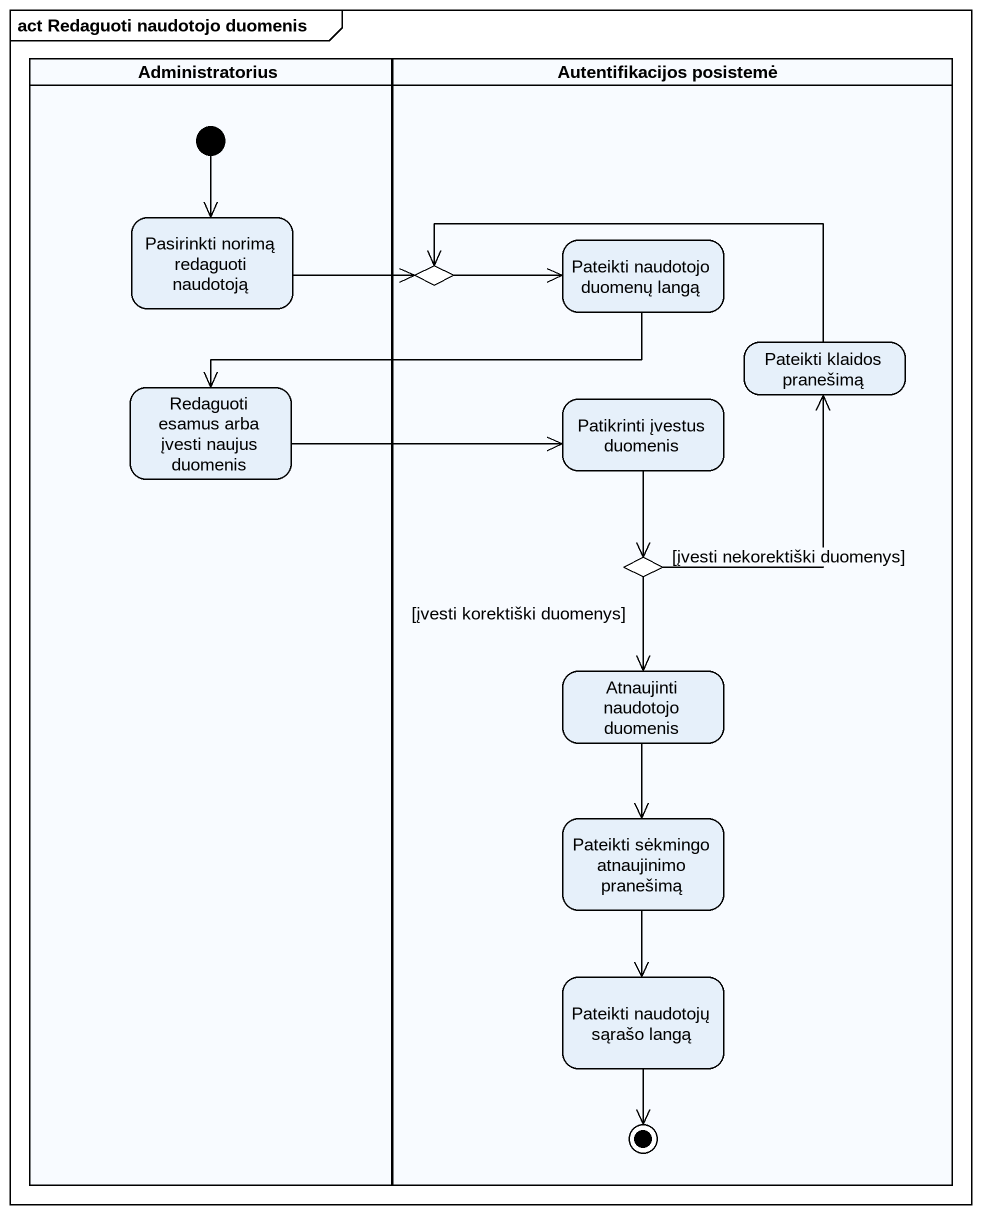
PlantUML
@startuml
mainframe act Redaguoti naudotojo duomenis
hide empty description
state Administratorius <<partition>> {
  state "Pasirinkti norimą redaguoti naudotoją" as Pasirinkti_norimą_redaguoti
  state "Redaguoti esamus arba įvesti naujus duomenis" as Redaguoti_esamus_arba
  [*] --> Pasirinkti_norimą_redaguoti
}
state "Autentifikacijos posistemė" as Autentifikacijos_posistemė <<partition>> {
  state "Pateikti naudotojo duomenų langą" as Pateikti_naudotojo_duomenų
  state choice1 <<choice>>
  state "Patikrinti įvestus duomenis" as Patikrinti_įvestus_duomenis
  state "Pateikti klaidos pranešimą" as Pateikti_klaidos_pranešimą
  state choice2 <<choice>>
  state "Atnaujinti naudotojo duomenis" as Atnaujinti_naudotojo
  state "Pateikti sėkmingo atnaujinimo pranešimą" as Pateikti_sėkmingo
  state "Pateikti naudotojų sąrašo langą" as Pateikti_naudotojų_sąrašo
  Pateikti_naudotojų_sąrašo --> [*]
}
Pasirinkti_norimą_redaguoti -right-> choice1
Pateikti_naudotojo_duomenų -left-> Redaguoti_esamus_arba
choice1 -right-> Pateikti_naudotojo_duomenų
Redaguoti_esamus_arba -right-> Patikrinti_įvestus_duomenis
Patikrinti_įvestus_duomenis --> choice2
Pateikti_klaidos_pranešimą -left-> choice1
choice2 -up-> Pateikti_klaidos_pranešimą : [įvesti nekorektiški duomenys]
choice2 --> Atnaujinti_naudotojo : [įvesti korektiški duomenys]
Atnaujinti_naudotojo --> Pateikti_sėkmingo
Pateikti_sėkmingo --> Pateikti_naudotojų_sąrašo
@enduml
